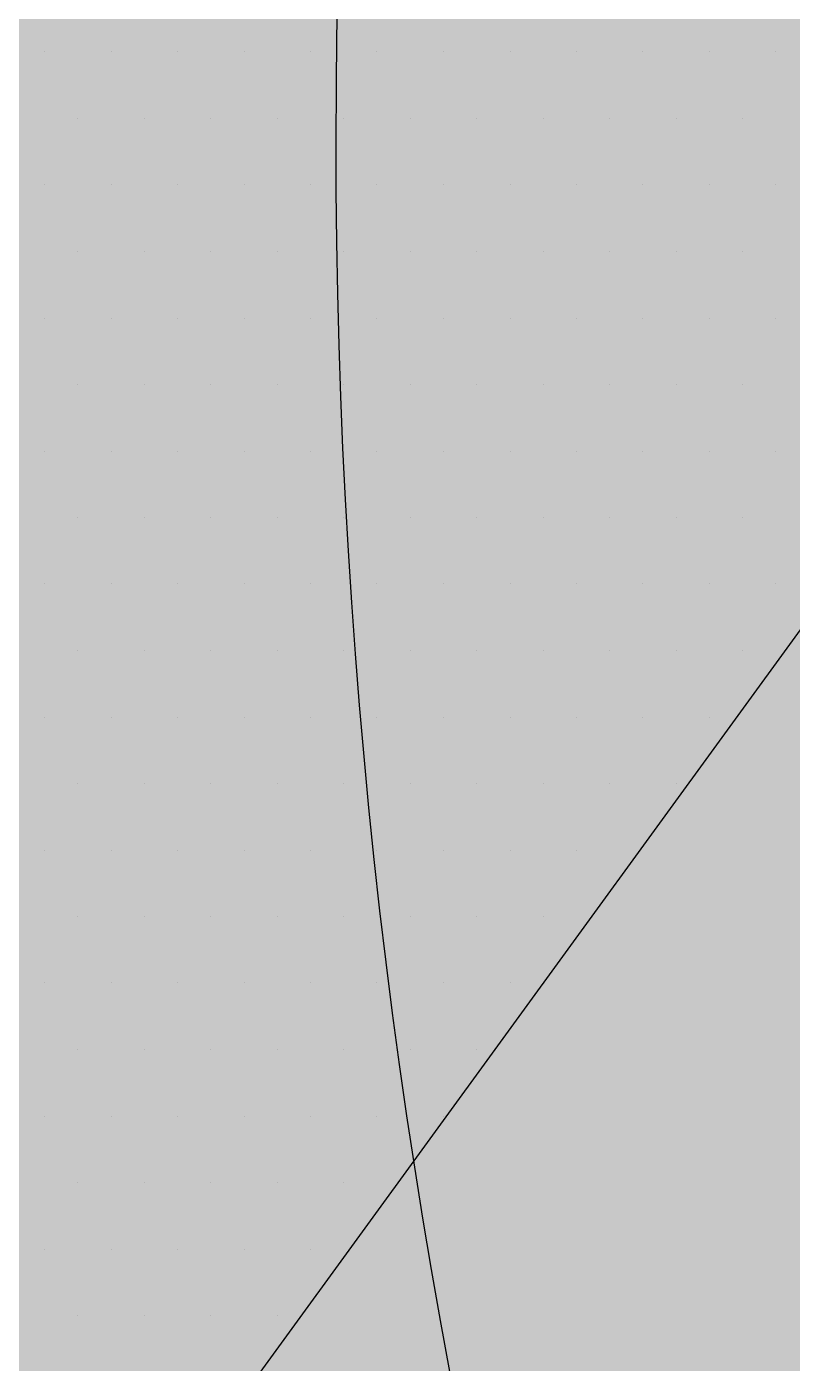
# Paper-space layout 'Layout1' of a CAD drawing. Extents: x -43 to 2298, y -18 to 768.
# Drawn here: x 133.767 to 134.401, y 260.61 to 261.716 of the extents above; entities that cross this region are included whole.
import ezdxf

# ---------------------------------------------------------------- set-up
doc = ezdxf.new("R2010")
doc.units = 0
doc.header["$LTSCALE"] = 2
doc.linetypes.add('CACHEX2', pattern=[0.75, 0.5, -0.25])
doc.layers.add('CARTOUCHE', color=7, linetype='Continuous')
doc.layers.add('LOGO', color=7, linetype='Continuous')

# ---------------------------------------------------------------- blocks, each defined once
blk = doc.blocks.new('A$C715108E3')
at = {"layer": 'LOGO', "color": 131}
for p, q in [((-20.3403, -13.8809), (-20.3403, -13.8809)), ((-20.2487, -13.8809), (-20.2487, -13.8809)), ((-20.157, -13.8809), (-20.157, -13.8809)), ((-20.065, -13.8809), (-20.065, -13.8809)), ((-19.9737, -13.8809), (-19.9737, -13.8809)), ((-19.8817, -13.8809), (-19.8817, -13.8809)), ((-19.7897, -13.8809), (-19.7897, -13.8809)), ((-19.6979, -13.8809), (-19.6979, -13.8809)), ((-19.6068, -13.8809), (-19.6068, -13.8809)), ((-19.5146, -13.8809), (-19.5146, -13.8809)), ((-19.4228, -13.8809), (-19.4228, -13.8809)), ((-19.3317, -13.8809), (-19.3317, -13.8809)), ((-20.2946, -13.9735), (-20.2946, -13.9735)), ((-20.2026, -13.9735), (-20.2026, -13.9735)), ((-20.1113, -13.9735), (-20.1113, -13.9735)), ((-20.0195, -13.9735), (-20.0195, -13.9735)), ((-19.9275, -13.9735), (-19.9275, -13.9735)), ((-19.8354, -13.9735), (-19.8354, -13.9735)), ((-19.7444, -13.9735), (-19.7444, -13.9735)), ((-19.6525, -13.9735), (-19.6525, -13.9735)), ((-19.5605, -13.9735), (-19.5605, -13.9735)), ((-19.4689, -13.9735), (-19.4689, -13.9735)), ((-19.377, -13.9735), (-19.377, -13.9735)), ((-20.3403, -14.065), (-20.3403, -14.065)), ((-20.2487, -14.065), (-20.2487, -14.065)), ((-20.157, -14.065), (-20.157, -14.065)), ((-20.065, -14.065), (-20.065, -14.065)), ((-19.9737, -14.065), (-19.9737, -14.065)), ((-19.8817, -14.065), (-19.8817, -14.065)), ((-19.7897, -14.065), (-19.7897, -14.065)), ((-19.6979, -14.065), (-19.6979, -14.065)), ((-19.6068, -14.065), (-19.6068, -14.065)), ((-19.5146, -14.065), (-19.5146, -14.065)), ((-19.4228, -14.065), (-19.4228, -14.065)), ((-19.3317, -14.065), (-19.3317, -14.065)), ((-20.2946, -14.1574), (-20.2946, -14.1574)), ((-20.2026, -14.1574), (-20.2026, -14.1574)), ((-20.1113, -14.1574), (-20.1113, -14.1574)), ((-20.0195, -14.1574), (-20.0195, -14.1574)), ((-19.9275, -14.1574), (-19.9275, -14.1574)), ((-19.8354, -14.1574), (-19.8354, -14.1574)), ((-19.7444, -14.1574), (-19.7444, -14.1574)), ((-19.6525, -14.1574), (-19.6525, -14.1574)), ((-19.5605, -14.1574), (-19.5605, -14.1574)), ((-19.4689, -14.1574), (-19.4689, -14.1574)), ((-19.377, -14.1574), (-19.377, -14.1574)), ((-20.3403, -14.2488), (-20.3403, -14.2488)), ((-20.2487, -14.2488), (-20.2487, -14.2488)), ((-20.157, -14.2488), (-20.157, -14.2488)), ((-20.065, -14.2488), (-20.065, -14.2488)), ((-19.9737, -14.2488), (-19.9737, -14.2488)), ((-19.8817, -14.2488), (-19.8817, -14.2488)), ((-19.7897, -14.2488), (-19.7897, -14.2488)), ((-19.6979, -14.2488), (-19.6979, -14.2488)), ((-19.6068, -14.2488), (-19.6068, -14.2488)), ((-19.5146, -14.2488), (-19.5146, -14.2488)), ((-19.4228, -14.2488), (-19.4228, -14.2488)), ((-19.3317, -14.2488), (-19.3317, -14.2488)), ((-20.2946, -14.3401), (-20.2946, -14.3401)), ((-20.2026, -14.3401), (-20.2026, -14.3401)), ((-20.1113, -14.3401), (-20.1113, -14.3401)), ((-20.0195, -14.3401), (-20.0195, -14.3401)), ((-19.9275, -14.3401), (-19.9275, -14.3401)), ((-19.8354, -14.3401), (-19.8354, -14.3401)), ((-19.7444, -14.3401), (-19.7444, -14.3401)), ((-19.6525, -14.3401), (-19.6525, -14.3401)), ((-19.5605, -14.3401), (-19.5605, -14.3401)), ((-19.4689, -14.3401), (-19.4689, -14.3401)), ((-19.377, -14.3401), (-19.377, -14.3401)), ((-20.3403, -14.4325), (-20.3403, -14.4325)), ((-20.2487, -14.4325), (-20.2487, -14.4325)), ((-20.157, -14.4325), (-20.157, -14.4325)), ((-20.065, -14.4325), (-20.065, -14.4325)), ((-19.9737, -14.4325), (-19.9737, -14.4325)), ((-19.8817, -14.4325), (-19.8817, -14.4325)), ((-19.7897, -14.4325), (-19.7897, -14.4325)), ((-19.6979, -14.4325), (-19.6979, -14.4325)), ((-19.6068, -14.4325), (-19.6068, -14.4325)), ((-19.5146, -14.4325), (-19.5146, -14.4325)), ((-19.4228, -14.4325), (-19.4228, -14.4325)), ((-19.3317, -14.4325), (-19.3317, -14.4325)), ((-20.2946, -14.5238), (-20.2946, -14.5238)), ((-20.2026, -14.5238), (-20.2026, -14.5238)), ((-20.1113, -14.5238), (-20.1113, -14.5238)), ((-20.0195, -14.5238), (-20.0195, -14.5238)), ((-19.9275, -14.5238), (-19.9275, -14.5238)), ((-19.8354, -14.5238), (-19.8354, -14.5238)), ((-19.7444, -14.5238), (-19.7444, -14.5238)), ((-19.6525, -14.5238), (-19.6525, -14.5238)), ((-19.5605, -14.5238), (-19.5605, -14.5238)), ((-19.4689, -14.5238), (-19.4689, -14.5238)), ((-19.377, -14.5238), (-19.377, -14.5238)), ((-20.3403, -14.6152), (-20.3403, -14.6152)), ((-20.2487, -14.6152), (-20.2487, -14.6152)), ((-20.157, -14.6152), (-20.157, -14.6152)), ((-20.065, -14.6152), (-20.065, -14.6152)), ((-19.9737, -14.6152), (-19.9737, -14.6152)), ((-19.8817, -14.6152), (-19.8817, -14.6152)), ((-19.7897, -14.6152), (-19.7897, -14.6152)), ((-19.6979, -14.6152), (-19.6979, -14.6152)), ((-19.6068, -14.6152), (-19.6068, -14.6152)), ((-19.5146, -14.6152), (-19.5146, -14.6152)), ((-19.4228, -14.6152), (-19.4228, -14.6152)), ((-19.3317, -14.6152), (-19.3317, -14.6152)), ((-20.2946, -14.7076), (-20.2946, -14.7076)), ((-20.2026, -14.7076), (-20.2026, -14.7076)), ((-20.1113, -14.7076), (-20.1113, -14.7076)), ((-20.0195, -14.7076), (-20.0195, -14.7076)), ((-19.9275, -14.7076), (-19.9275, -14.7076)), ((-19.8354, -14.7076), (-19.8354, -14.7076)), ((-19.7444, -14.7076), (-19.7444, -14.7076)), ((-19.6525, -14.7076), (-19.6525, -14.7076)), ((-19.5605, -14.7076), (-19.5605, -14.7076)), ((-19.4689, -14.7076), (-19.4689, -14.7076)), ((-19.377, -14.7076), (-19.377, -14.7076)), ((-20.3403, -14.7991), (-20.3403, -14.7991)), ((-20.2487, -14.7991), (-20.2487, -14.7991)), ((-20.157, -14.7991), (-20.157, -14.7991)), ((-20.065, -14.7991), (-20.065, -14.7991)), ((-19.9737, -14.7991), (-19.9737, -14.7991)), ((-19.8817, -14.7991), (-19.8817, -14.7991)), ((-19.7897, -14.7991), (-19.7897, -14.7991)), ((-19.6979, -14.7991), (-19.6979, -14.7991)), ((-19.6068, -14.7991), (-19.6068, -14.7991)), ((-19.5146, -14.7991), (-19.5146, -14.7991)), ((-19.4228, -14.7991), (-19.4228, -14.7991)), ((-20.2946, -14.8905), (-20.2946, -14.8905)), ((-20.2026, -14.8905), (-20.2026, -14.8905)), ((-20.1113, -14.8905), (-20.1113, -14.8905)), ((-20.0195, -14.8905), (-20.0195, -14.8905)), ((-19.9275, -14.8905), (-19.9275, -14.8905)), ((-19.8354, -14.8905), (-19.8354, -14.8905)), ((-19.7444, -14.8905), (-19.7444, -14.8905)), ((-19.6525, -14.8905), (-19.6525, -14.8905)), ((-19.5605, -14.8905), (-19.5605, -14.8905)), ((-19.4689, -14.8905), (-19.4689, -14.8905)), ((-20.3403, -14.9827), (-20.3403, -14.9827)), ((-20.2487, -14.9827), (-20.2487, -14.9827)), ((-20.157, -14.9827), (-20.157, -14.9827)), ((-20.065, -14.9827), (-20.065, -14.9827)), ((-19.9737, -14.9827), (-19.9737, -14.9827)), ((-19.8817, -14.9827), (-19.8817, -14.9827)), ((-19.7897, -14.9827), (-19.7897, -14.9827)), ((-19.6979, -14.9827), (-19.6979, -14.9827)), ((-19.6068, -14.9827), (-19.6068, -14.9827)), ((-20.2946, -15.0742), (-20.2946, -15.0742)), ((-20.2026, -15.0742), (-20.2026, -15.0742)), ((-20.1113, -15.0742), (-20.1113, -15.0742)), ((-20.0195, -15.0742), (-20.0195, -15.0742)), ((-19.9275, -15.0742), (-19.9275, -15.0742)), ((-19.8354, -15.0742), (-19.8354, -15.0742)), ((-19.7444, -15.0742), (-19.7444, -15.0742)), ((-19.6525, -15.0742), (-19.6525, -15.0742)), ((-20.3403, -15.1655), (-20.3403, -15.1655)), ((-20.2487, -15.1655), (-20.2487, -15.1655)), ((-20.157, -15.1655), (-20.157, -15.1655)), ((-20.065, -15.1655), (-20.065, -15.1655)), ((-19.9737, -15.1655), (-19.9737, -15.1655)), ((-19.8817, -15.1655), (-19.8817, -15.1655)), ((-19.7897, -15.1655), (-19.7897, -15.1655)), ((-19.6979, -15.1655), (-19.6979, -15.1655)), ((-20.2946, -15.2579), (-20.2946, -15.2579)), ((-20.2026, -15.2579), (-20.2026, -15.2579)), ((-20.1113, -15.2579), (-20.1113, -15.2579)), ((-20.0195, -15.2579), (-20.0195, -15.2579)), ((-19.9275, -15.2579), (-19.9275, -15.2579)), ((-19.8354, -15.2579), (-19.8354, -15.2579)), ((-19.7444, -15.2579), (-19.7444, -15.2579)), ((-20.3403, -15.3493), (-20.3403, -15.3493)), ((-20.2487, -15.3493), (-20.2487, -15.3493)), ((-20.157, -15.3493), (-20.157, -15.3493)), ((-20.065, -15.3493), (-20.065, -15.3493)), ((-19.9737, -15.3493), (-19.9737, -15.3493)), ((-19.8817, -15.3493), (-19.8817, -15.3493)), ((-19.7897, -15.3493), (-19.7897, -15.3493)), ((-20.2946, -15.4406), (-20.2946, -15.4406)), ((-20.2026, -15.4406), (-20.2026, -15.4406)), ((-20.1113, -15.4406), (-20.1113, -15.4406)), ((-20.0195, -15.4406), (-20.0195, -15.4406)), ((-19.9275, -15.4406), (-19.9275, -15.4406)), ((-20.3403, -15.5332), (-20.3403, -15.5332)), ((-20.2487, -15.5332), (-20.2487, -15.5332)), ((-20.157, -15.5332), (-20.157, -15.5332)), ((-20.065, -15.5332), (-20.065, -15.5332)), ((-19.9737, -15.5332), (-19.9737, -15.5332)), ((-20.2946, -15.6246), (-20.2946, -15.6246)), ((-20.2026, -15.6246), (-20.2026, -15.6246)), ((-20.1113, -15.6246), (-20.1113, -15.6246)), ((-20.0195, -15.6246), (-20.0195, -15.6246))]:
    blk.add_line(p, q, dxfattribs=at)
blk.add_lwpolyline([(-17.1584, -8.2441), (-18.0286, -7.9298), (-18.0526, -7.5674), (-19.5918, -4.1428), (-19.9715, -4.6917), (-20.3358, -5.3705), (-20.5244, -6.0493), (-18.8268, -9.8581), (-21.759, -9.5491), (-21.8471, -10.1027), (-21.9097, -10.8565), (-21.9352, -11.1957), (-19.0429, -11.5482), (-21.5982, -15.1374), (-21.3595, -15.879), (-21.1447, -16.5576), (-21.0193, -16.9601), (-20.5289, -16.3696), (-17.1333, -11.706)], dxfattribs=at)
blk = doc.blocks.new('A$C581E6685')
at = {"layer": 'LOGO', "color": 32, "linetype": 'CACHEX2', "ltscale": 1.5}
blk.add_ellipse((-38.0538, 23.8138), major_axis=(-19.0311, -3.534), ratio=0.590567, dxfattribs=at)
at = {"layer": 'LOGO', "color": 32}
blk.add_ellipse((-37.6144, 23.8499), major_axis=(-13.5768, -4.2839), ratio=0.791971, dxfattribs=at)
at = {"layer": 'CARTOUCHE'}
blk.add_blockref('A$C715108E3', (-31.6739, 36.3189), dxfattribs=at)

psp = doc.layouts.get("Layout1")

# ---------------------------------------------------------------- hatches: boundary and pattern name
at = {"layer": 'CARTOUCHE', "true_color": 0xffffff}
h = psp.add_hatch(color=7, dxfattribs=at)
h.dxf.hatch_style = 1
edge = h.paths.add_edge_path()
edge.add_spline(control_points=[(127.7197, 272.4748), (127.7197, 261.5837), (127.7197, 250.6925), (127.7197, 246.8525), (131.5597, 246.8525), (177.0989, 246.8525), (222.6382, 246.8525), (226.4782, 246.8525), (226.4782, 250.6925), (226.4782, 261.5837), (226.4782, 272.4748), (226.4782, 276.3148), (222.6382, 276.3148), (177.0989, 276.3148), (131.5597, 276.3148), (127.7197, 276.3148), (127.7197, 272.4748)], knot_values=[0, 0, 0, 1, 1, 2.570796, 2.570796, 3.570796, 3.570796, 5.141593, 5.141593, 6.141593, 6.141593, 7.712389, 7.712389, 8.712389, 8.712389, 10.283185, 10.283185, 10.283185], weights=[1, 1, 1, 0.707107, 1, 1, 1, 0.707107, 1, 1, 1, 0.707107, 1, 1, 1, 0.707107, 1], degree=2, periodic=0)

# ---------------------------------------------------------------- linework, layer by layer
at = {"layer": 'CARTOUCHE'}
psp.add_rational_spline([(127.7197, 272.4748), (127.7197, 261.5837), (127.7197, 250.6925), (127.7197, 246.8525), (131.5597, 246.8525), (177.0989, 246.8525), (222.6382, 246.8525), (226.4782, 246.8525), (226.4782, 250.6925), (226.4782, 261.5837), (226.4782, 272.4748), (226.4782, 276.3148), (222.6382, 276.3148), (177.0989, 276.3148), (131.5597, 276.3148), (127.7197, 276.3148), (127.7197, 272.4748)], [1, 1, 1, 0.707106781187, 1, 1, 1, 0.707106781187, 1, 1, 1, 0.707106781187, 1, 1, 1, 0.707106781187, 1], degree=2, knots=[0, 0, 0, 1, 1, 2.570796, 2.570796, 3.570796, 3.570796, 5.141593, 5.141593, 6.141593, 6.141593, 7.712389, 7.712389, 8.712389, 8.712389, 10.283185, 10.283185, 10.283185], dxfattribs=at)

# ---------------------------------------------------------------- block references
at = {"layer": 'CARTOUCHE', "xscale": 0.6, "yscale": 0.6, "zscale": 0.6}
psp.add_blockref('A$C581E6685', (164.9904, 248.2331), dxfattribs=at)

doc.saveas('drawing.dxf')
